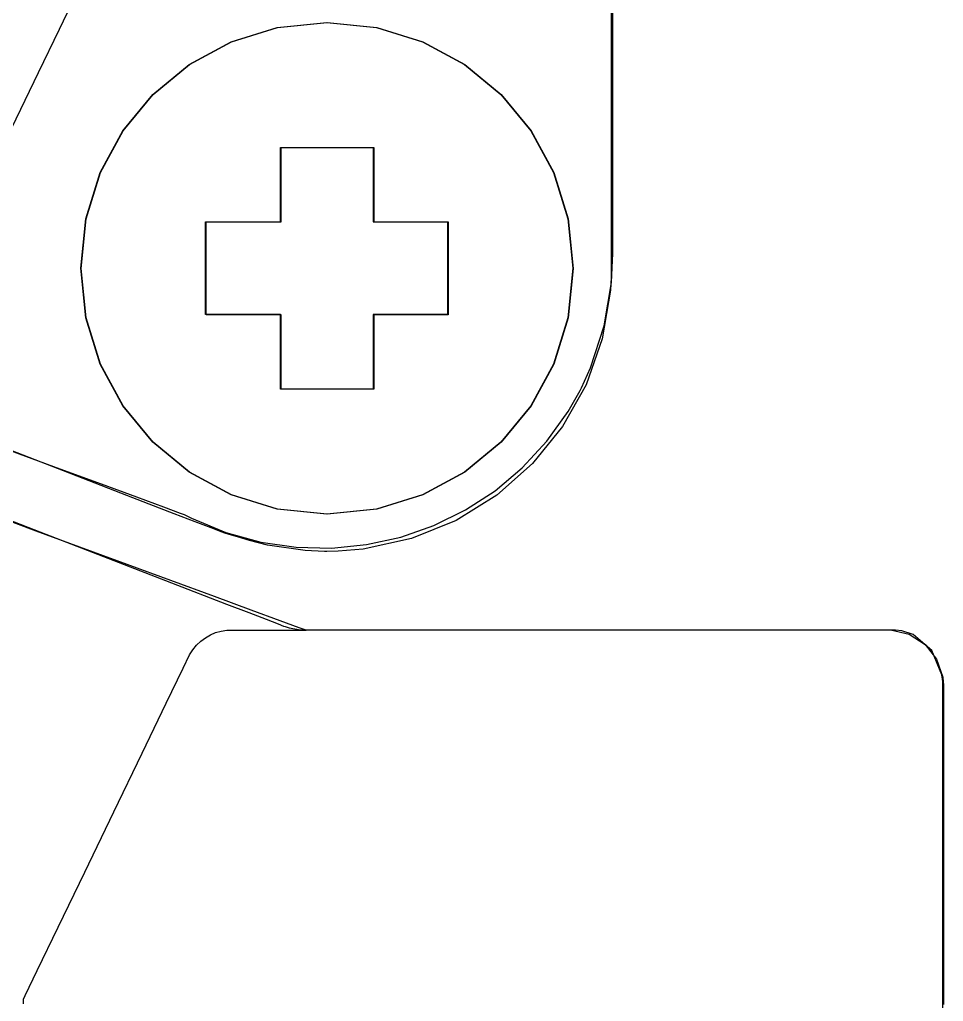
# Model space of a CAD drawing. Extents: x 1 to 47.7, y 0.2 to 35.
# Drawn here: x 35.425 to 35.922, y 13.365 to 13.894 of the extents above; entities that cross this region are included whole.
import ezdxf

# ---------------------------------------------------------------- set-up
doc = ezdxf.new("R2010")
doc.units = 0
doc.header["$MEASUREMENT"] = 0
for name, color, linetype in [('5_1___24__TARGET_LEDS___12', 7, 'CONTINUOUS'), ('6_1__EMPTY_IO_BOARD_POSITI', 7, 'CONTINUOUS'), ('6_2___8__INDEPENDENT_INPUT', 7, 'CONTINUOUS'), ('6_3___8__OPTOISO_INDEPENDE', 7, 'CONTINUOUS'), ('6_4___24__OPTOISO_INDEPEND', 7, 'CONTINUOUS'), ('6_5___8__INDEPENDENT_INPUT', 7, 'CONTINUOUS'), ('6_6___8__INDEPENDENT_INPUT', 7, 'CONTINUOUS'), ('6_7___8__OPTOISO_INDEPENDE', 7, 'CONTINUOUS'), ('6_8___8__OPTOISO_INDEPENDE', 7, 'CONTINUOUS')]:
    doc.layers.add(name, color=color, linetype=linetype)

msp = doc.modelspace()

# ---------------------------------------------------------------- linework, layer by layer
at = {"layer": '5_1___24__TARGET_LEDS___12'}
for points in [[(35.3976, 13.66996), (35.44655, 13.65196), (35.46872, 13.6438), (35.48773, 13.63681), (35.50236, 13.63143), (35.51139, 13.62811), (35.51343, 13.62736), (35.51377, 13.62723), (35.51739, 13.62538), (35.53582, 13.61768), (35.55467, 13.61246), (35.57373, 13.60966), (35.59281, 13.60923), (35.61168, 13.61109), (35.63013, 13.61517), (35.64796, 13.62143), (35.66495, 13.62978), (35.68089, 13.64016), (35.69558, 13.65252), (35.70879, 13.66678), (35.72032, 13.68288), (35.72539, 13.69159), (35.72675, 13.69418), (35.72742, 13.69551), (35.73234, 13.70633), (35.73968, 13.72889), (35.7436, 13.7523), (35.74423, 13.76419), (35.74425, 13.76802), (35.74425, 13.7763), (35.74425, 13.79079), (35.74425, 13.81021), (35.74425, 13.83324), (35.74425, 13.85861), (35.74425, 13.91116)], [(35.4526, 13.90216), (35.44609, 13.8887), (35.43477, 13.86526), (35.42038, 13.83546)], [(35.56533, 13.735), (35.52502, 13.735), (35.52502, 13.78494), (35.56533, 13.78494), (35.56533, 13.82509), (35.61527, 13.82509), (35.61527, 13.78494), (35.65523, 13.78494), (35.65523, 13.735), (35.61527, 13.735), (35.61527, 13.69486), (35.56533, 13.69486), (35.56533, 13.735)], [(35.92211, 13.3397), (35.92211, 13.36924), (35.92211, 13.39656), (35.92211, 13.42159), (35.92211, 13.44428), (35.92211, 13.46457), (35.92211, 13.48242), (35.92211, 13.49776), (35.92211, 13.51054), (35.92211, 13.52071), (35.92211, 13.5282), (35.92211, 13.53296), (35.9221, 13.53539), (35.92203, 13.53731), (35.92157, 13.54105), (35.91614, 13.55408), (35.90615, 13.56264), (35.89996, 13.56466), (35.89666, 13.56499), (35.89242, 13.565), (35.88684, 13.565), (35.87895, 13.565), (35.85712, 13.565), (35.82878, 13.565), (35.79571, 13.565), (35.7227, 13.565), (35.68637, 13.565), (35.65258, 13.565), (35.62314, 13.565), (35.59987, 13.565), (35.59112, 13.565), (35.58458, 13.565), (35.58049, 13.565), (35.57908, 13.565), (35.57813, 13.56535), (35.57539, 13.56636), (35.56514, 13.57013), (35.54953, 13.57587), (35.52979, 13.58313), (35.48278, 13.60042), (35.43381, 13.61842), (35.41164, 13.62658)], [(35.42688, 13.36374), (35.42688, 13.3653), (35.42688, 13.3662), (35.42777, 13.36817), (35.43426, 13.3816), (35.44555, 13.405), (35.45989, 13.43472), (35.47555, 13.46717), (35.49078, 13.49871), (35.50382, 13.52572), (35.51292, 13.54459), (35.51634, 13.55168), (35.51813, 13.5544), (35.52017, 13.55686), (35.52244, 13.55905), (35.52492, 13.56093), (35.52758, 13.56249), (35.53041, 13.56369), (35.53337, 13.56452), (35.53646, 13.56495), (35.53846, 13.565), (35.54143, 13.565), (35.54661, 13.565), (35.55319, 13.565), (35.56037, 13.565), (35.56735, 13.565), (35.57333, 13.565), (35.57751, 13.565), (35.57908, 13.565)], [(35.92211, 13.36632), (35.92211, 13.36585), (35.92211, 13.36459)]]:
    msp.add_lwpolyline(points, dxfattribs=at)
msp.add_lwpolyline([(35.5903, 13.89242), (35.617, 13.88973), (35.64187, 13.88201), (35.66437, 13.8698), (35.68398, 13.85362), (35.70015, 13.83402), (35.71237, 13.81152), (35.72008, 13.78666), (35.72278, 13.75996), (35.72008, 13.73327), (35.71237, 13.7084), (35.70015, 13.6859), (35.68398, 13.6663), (35.66437, 13.65012), (35.64187, 13.63791), (35.617, 13.63019), (35.5903, 13.6275), (35.5636, 13.63019), (35.53874, 13.63791), (35.51624, 13.65012), (35.49663, 13.6663), (35.48045, 13.6859), (35.46824, 13.7084), (35.46052, 13.73327), (35.45783, 13.75996), (35.46052, 13.78666), (35.46824, 13.81152), (35.48045, 13.83402), (35.49663, 13.85362), (35.51624, 13.8698), (35.53874, 13.88201), (35.5636, 13.88973)], close=True, dxfattribs=at)
at = {"layer": '6_1__EMPTY_IO_BOARD_POSITI'}
for points in [[(35.74347, 13.90877), (35.74347, 13.87244), (35.74347, 13.83612), (35.74347, 13.80333), (35.74347, 13.78936), (35.74347, 13.7776), (35.74347, 13.76849), (35.74347, 13.76247), (35.74347, 13.75998), (35.74346, 13.75847), (35.74339, 13.75504), (35.74302, 13.74823), (35.73863, 13.72189), (35.72989, 13.69726), (35.71723, 13.67476), (35.70107, 13.6548), (35.68183, 13.63781), (35.65994, 13.62418), (35.63582, 13.61434), (35.60988, 13.6087), (35.59636, 13.60759), (35.59029, 13.60748), (35.58898, 13.60748), (35.57857, 13.60794), (35.55834, 13.61089), (35.54856, 13.61333), (35.54445, 13.61458), (35.54406, 13.61469), (35.53903, 13.61616), (35.5353, 13.61724), (35.53339, 13.61798), (35.52793, 13.62009), (35.51937, 13.6234), (35.50813, 13.62775), (35.49466, 13.63296), (35.47938, 13.63886), (35.44517, 13.65209), (35.37425, 13.67951)], [(35.56568, 13.73498), (35.52537, 13.73498), (35.52537, 13.78492), (35.56568, 13.78492), (35.56568, 13.82507), (35.61562, 13.82507), (35.61562, 13.78492), (35.65558, 13.78492), (35.65558, 13.73498), (35.61562, 13.73498), (35.61562, 13.69483), (35.56568, 13.69483), (35.56568, 13.73498)], [(35.40144, 13.63126), (35.43565, 13.61803), (35.50657, 13.59061), (35.53631, 13.57911), (35.54823, 13.57451), (35.55761, 13.57088), (35.564, 13.56841), (35.56697, 13.56726), (35.56721, 13.56717), (35.56794, 13.56694), (35.57009, 13.56625), (35.57609, 13.56529), (35.57789, 13.56518), (35.57793, 13.56517), (35.57994, 13.56517), (35.587, 13.56517), (35.59856, 13.56517), (35.614, 13.56517), (35.6327, 13.56517), (35.65404, 13.56517), (35.67742, 13.56517), (35.77884, 13.56517), (35.82567, 13.56517), (35.84596, 13.56517), (35.86333, 13.56517), (35.87718, 13.56517), (35.88689, 13.56517), (35.89184, 13.56517), (35.89389, 13.56513), (35.904, 13.56281), (35.91249, 13.55736), (35.91872, 13.54944), (35.922, 13.53973), (35.92229, 13.53709), (35.92234, 13.53575), (35.92235, 13.53512), (35.92235, 13.53156), (35.92235, 13.52258), (35.92235, 13.50833), (35.92235, 13.48896), (35.92235, 13.46463), (35.92235, 13.4355), (35.92235, 13.4017), (35.92235, 13.36341)]]:
    msp.add_lwpolyline(points, dxfattribs=at)
msp.add_lwpolyline([(35.59048, 13.89241), (35.61718, 13.88972), (35.64204, 13.882), (35.66455, 13.86979), (35.68415, 13.85361), (35.70033, 13.83401), (35.71254, 13.81151), (35.72026, 13.78664), (35.72295, 13.75995), (35.72026, 13.73325), (35.71254, 13.70839), (35.70033, 13.68589), (35.68415, 13.66629), (35.66455, 13.65011), (35.64204, 13.6379), (35.61718, 13.63018), (35.59048, 13.62749), (35.56378, 13.63018), (35.53891, 13.6379), (35.51641, 13.65011), (35.4968, 13.66629), (35.48063, 13.68589), (35.46841, 13.70839), (35.4607, 13.73325), (35.458, 13.75995), (35.4607, 13.78664), (35.46841, 13.81151), (35.48063, 13.83401), (35.4968, 13.85361), (35.51641, 13.86979), (35.53891, 13.882), (35.56378, 13.88972)], close=True, dxfattribs=at)
at = {"layer": '6_2___8__INDEPENDENT_INPUT'}
for points in [[(35.3976, 13.66996), (35.44655, 13.65196), (35.46872, 13.6438), (35.48773, 13.63681), (35.50236, 13.63143), (35.51139, 13.62811), (35.51343, 13.62736), (35.51377, 13.62723), (35.51739, 13.62538), (35.53582, 13.61768), (35.55467, 13.61246), (35.57373, 13.60966), (35.59281, 13.60923), (35.61168, 13.61109), (35.63013, 13.61517), (35.64796, 13.62143), (35.66495, 13.62978), (35.68089, 13.64016), (35.69558, 13.65252), (35.70879, 13.66678), (35.72032, 13.68288), (35.72539, 13.69159), (35.72675, 13.69418), (35.72742, 13.69551), (35.73234, 13.70633), (35.73968, 13.72889), (35.7436, 13.7523), (35.74423, 13.76419), (35.74425, 13.76802), (35.74425, 13.7763), (35.74425, 13.79079), (35.74425, 13.81021), (35.74425, 13.83324), (35.74425, 13.85861), (35.74425, 13.91116)], [(35.4526, 13.90216), (35.44609, 13.8887), (35.43477, 13.86526), (35.42038, 13.83546)], [(35.56533, 13.735), (35.52502, 13.735), (35.52502, 13.78494), (35.56533, 13.78494), (35.56533, 13.82509), (35.61527, 13.82509), (35.61527, 13.78494), (35.65523, 13.78494), (35.65523, 13.735), (35.61527, 13.735), (35.61527, 13.69486), (35.56533, 13.69486), (35.56533, 13.735)], [(35.92211, 13.3397), (35.92211, 13.36924), (35.92211, 13.39656), (35.92211, 13.42159), (35.92211, 13.44428), (35.92211, 13.46457), (35.92211, 13.48242), (35.92211, 13.49776), (35.92211, 13.51054), (35.92211, 13.52071), (35.92211, 13.5282), (35.92211, 13.53296), (35.9221, 13.53539), (35.92203, 13.53731), (35.92157, 13.54105), (35.91614, 13.55408), (35.90615, 13.56264), (35.89996, 13.56466), (35.89666, 13.56499), (35.89242, 13.565), (35.88684, 13.565), (35.87895, 13.565), (35.85712, 13.565), (35.82878, 13.565), (35.79571, 13.565), (35.7227, 13.565), (35.68637, 13.565), (35.65258, 13.565), (35.62314, 13.565), (35.59987, 13.565), (35.59112, 13.565), (35.58458, 13.565), (35.58049, 13.565), (35.57908, 13.565), (35.57813, 13.56535), (35.57539, 13.56636), (35.56514, 13.57013), (35.54953, 13.57587), (35.52979, 13.58313), (35.48278, 13.60042), (35.43381, 13.61842), (35.41164, 13.62658)], [(35.42688, 13.36374), (35.42688, 13.3653), (35.42688, 13.3662), (35.42777, 13.36817), (35.43426, 13.3816), (35.44555, 13.405), (35.45989, 13.43472), (35.47555, 13.46717), (35.49078, 13.49871), (35.50382, 13.52572), (35.51292, 13.54459), (35.51634, 13.55168), (35.51813, 13.5544), (35.52017, 13.55686), (35.52244, 13.55905), (35.52492, 13.56093), (35.52758, 13.56249), (35.53041, 13.56369), (35.53337, 13.56452), (35.53646, 13.56495), (35.53846, 13.565), (35.54143, 13.565), (35.54661, 13.565), (35.55319, 13.565), (35.56037, 13.565), (35.56735, 13.565), (35.57333, 13.565), (35.57751, 13.565), (35.57908, 13.565)], [(35.92211, 13.36632), (35.92211, 13.36585), (35.92211, 13.36459)]]:
    msp.add_lwpolyline(points, dxfattribs=at)
msp.add_lwpolyline([(35.5903, 13.89242), (35.617, 13.88973), (35.64187, 13.88201), (35.66437, 13.8698), (35.68398, 13.85362), (35.70015, 13.83402), (35.71237, 13.81152), (35.72008, 13.78666), (35.72278, 13.75996), (35.72008, 13.73327), (35.71237, 13.7084), (35.70015, 13.6859), (35.68398, 13.6663), (35.66437, 13.65012), (35.64187, 13.63791), (35.617, 13.63019), (35.5903, 13.6275), (35.5636, 13.63019), (35.53874, 13.63791), (35.51624, 13.65012), (35.49663, 13.6663), (35.48045, 13.6859), (35.46824, 13.7084), (35.46052, 13.73327), (35.45783, 13.75996), (35.46052, 13.78666), (35.46824, 13.81152), (35.48045, 13.83402), (35.49663, 13.85362), (35.51624, 13.8698), (35.53874, 13.88201), (35.5636, 13.88973)], close=True, dxfattribs=at)
at = {"layer": '6_3___8__OPTOISO_INDEPENDE'}
for points in [[(35.3976, 13.66996), (35.44655, 13.65196), (35.46872, 13.6438), (35.48773, 13.63681), (35.50236, 13.63143), (35.51139, 13.62811), (35.51343, 13.62736), (35.51377, 13.62723), (35.51739, 13.62538), (35.53582, 13.61768), (35.55467, 13.61246), (35.57373, 13.60966), (35.59281, 13.60923), (35.61168, 13.61109), (35.63013, 13.61517), (35.64796, 13.62143), (35.66495, 13.62978), (35.68089, 13.64016), (35.69558, 13.65252), (35.70879, 13.66678), (35.72032, 13.68288), (35.72539, 13.69159), (35.72675, 13.69418), (35.72742, 13.69551), (35.73234, 13.70633), (35.73968, 13.72889), (35.7436, 13.7523), (35.74423, 13.76419), (35.74425, 13.76802), (35.74425, 13.7763), (35.74425, 13.79079), (35.74425, 13.81021), (35.74425, 13.83324), (35.74425, 13.85861), (35.74425, 13.91116)], [(35.4526, 13.90216), (35.44609, 13.8887), (35.43477, 13.86526), (35.42038, 13.83546)], [(35.56533, 13.735), (35.52502, 13.735), (35.52502, 13.78494), (35.56533, 13.78494), (35.56533, 13.82509), (35.61527, 13.82509), (35.61527, 13.78494), (35.65523, 13.78494), (35.65523, 13.735), (35.61527, 13.735), (35.61527, 13.69486), (35.56533, 13.69486), (35.56533, 13.735)], [(35.92211, 13.3397), (35.92211, 13.36924), (35.92211, 13.39656), (35.92211, 13.42159), (35.92211, 13.44428), (35.92211, 13.46457), (35.92211, 13.48242), (35.92211, 13.49776), (35.92211, 13.51054), (35.92211, 13.52071), (35.92211, 13.5282), (35.92211, 13.53296), (35.9221, 13.53539), (35.92203, 13.53731), (35.92157, 13.54105), (35.91614, 13.55408), (35.90615, 13.56264), (35.89996, 13.56466), (35.89666, 13.56499), (35.89242, 13.565), (35.88684, 13.565), (35.87895, 13.565), (35.85712, 13.565), (35.82878, 13.565), (35.79571, 13.565), (35.7227, 13.565), (35.68637, 13.565), (35.65258, 13.565), (35.62314, 13.565), (35.59987, 13.565), (35.59112, 13.565), (35.58458, 13.565), (35.58049, 13.565), (35.57908, 13.565), (35.57813, 13.56535), (35.57539, 13.56636), (35.56514, 13.57013), (35.54953, 13.57587), (35.52979, 13.58313), (35.48278, 13.60042), (35.43381, 13.61842), (35.41164, 13.62658)], [(35.42688, 13.36374), (35.42688, 13.3653), (35.42688, 13.3662), (35.42777, 13.36817), (35.43426, 13.3816), (35.44555, 13.405), (35.45989, 13.43472), (35.47555, 13.46717), (35.49078, 13.49871), (35.50382, 13.52572), (35.51292, 13.54459), (35.51634, 13.55168), (35.51813, 13.5544), (35.52017, 13.55686), (35.52244, 13.55905), (35.52492, 13.56093), (35.52758, 13.56249), (35.53041, 13.56369), (35.53337, 13.56452), (35.53646, 13.56495), (35.53846, 13.565), (35.54143, 13.565), (35.54661, 13.565), (35.55319, 13.565), (35.56037, 13.565), (35.56735, 13.565), (35.57333, 13.565), (35.57751, 13.565), (35.57908, 13.565)], [(35.92211, 13.36632), (35.92211, 13.36585), (35.92211, 13.36459)]]:
    msp.add_lwpolyline(points, dxfattribs=at)
msp.add_lwpolyline([(35.5903, 13.89242), (35.617, 13.88973), (35.64187, 13.88201), (35.66437, 13.8698), (35.68398, 13.85362), (35.70015, 13.83402), (35.71237, 13.81152), (35.72008, 13.78666), (35.72278, 13.75996), (35.72008, 13.73327), (35.71237, 13.7084), (35.70015, 13.6859), (35.68398, 13.6663), (35.66437, 13.65012), (35.64187, 13.63791), (35.617, 13.63019), (35.5903, 13.6275), (35.5636, 13.63019), (35.53874, 13.63791), (35.51624, 13.65012), (35.49663, 13.6663), (35.48045, 13.6859), (35.46824, 13.7084), (35.46052, 13.73327), (35.45783, 13.75996), (35.46052, 13.78666), (35.46824, 13.81152), (35.48045, 13.83402), (35.49663, 13.85362), (35.51624, 13.8698), (35.53874, 13.88201), (35.5636, 13.88973)], close=True, dxfattribs=at)
at = {"layer": '6_4___24__OPTOISO_INDEPEND'}
for points in [[(35.3976, 13.66996), (35.44655, 13.65196), (35.46872, 13.6438), (35.48773, 13.63681), (35.50236, 13.63143), (35.51139, 13.62811), (35.51343, 13.62736), (35.51377, 13.62723), (35.51739, 13.62538), (35.53582, 13.61768), (35.55467, 13.61246), (35.57373, 13.60966), (35.59281, 13.60923), (35.61168, 13.61109), (35.63013, 13.61517), (35.64796, 13.62143), (35.66495, 13.62978), (35.68089, 13.64016), (35.69558, 13.65252), (35.70879, 13.66678), (35.72032, 13.68288), (35.72539, 13.69159), (35.72675, 13.69418), (35.72742, 13.69551), (35.73234, 13.70633), (35.73968, 13.72889), (35.7436, 13.7523), (35.74423, 13.76419), (35.74425, 13.76802), (35.74425, 13.7763), (35.74425, 13.79079), (35.74425, 13.81021), (35.74425, 13.83324), (35.74425, 13.85861), (35.74425, 13.91116)], [(35.4526, 13.90216), (35.44609, 13.8887), (35.43477, 13.86526), (35.42038, 13.83546)], [(35.56533, 13.735), (35.52502, 13.735), (35.52502, 13.78494), (35.56533, 13.78494), (35.56533, 13.82509), (35.61527, 13.82509), (35.61527, 13.78494), (35.65523, 13.78494), (35.65523, 13.735), (35.61527, 13.735), (35.61527, 13.69486), (35.56533, 13.69486), (35.56533, 13.735)], [(35.92211, 13.3397), (35.92211, 13.36924), (35.92211, 13.39656), (35.92211, 13.42159), (35.92211, 13.44428), (35.92211, 13.46457), (35.92211, 13.48242), (35.92211, 13.49776), (35.92211, 13.51054), (35.92211, 13.52071), (35.92211, 13.5282), (35.92211, 13.53296), (35.9221, 13.53539), (35.92203, 13.53731), (35.92157, 13.54105), (35.91614, 13.55408), (35.90615, 13.56264), (35.89996, 13.56466), (35.89666, 13.56499), (35.89242, 13.565), (35.88684, 13.565), (35.87895, 13.565), (35.85712, 13.565), (35.82878, 13.565), (35.79571, 13.565), (35.7227, 13.565), (35.68637, 13.565), (35.65258, 13.565), (35.62314, 13.565), (35.59987, 13.565), (35.59112, 13.565), (35.58458, 13.565), (35.58049, 13.565), (35.57908, 13.565), (35.57813, 13.56535), (35.57539, 13.56636), (35.56514, 13.57013), (35.54953, 13.57587), (35.52979, 13.58313), (35.48278, 13.60042), (35.43381, 13.61842), (35.41164, 13.62658)], [(35.42688, 13.36374), (35.42688, 13.3653), (35.42688, 13.3662), (35.42777, 13.36817), (35.43426, 13.3816), (35.44555, 13.405), (35.45989, 13.43472), (35.47555, 13.46717), (35.49078, 13.49871), (35.50382, 13.52572), (35.51292, 13.54459), (35.51634, 13.55168), (35.51813, 13.5544), (35.52017, 13.55686), (35.52244, 13.55905), (35.52492, 13.56093), (35.52758, 13.56249), (35.53041, 13.56369), (35.53337, 13.56452), (35.53646, 13.56495), (35.53846, 13.565), (35.54143, 13.565), (35.54661, 13.565), (35.55319, 13.565), (35.56037, 13.565), (35.56735, 13.565), (35.57333, 13.565), (35.57751, 13.565), (35.57908, 13.565)], [(35.92211, 13.36632), (35.92211, 13.36585), (35.92211, 13.36459)]]:
    msp.add_lwpolyline(points, dxfattribs=at)
msp.add_lwpolyline([(35.5903, 13.89242), (35.617, 13.88973), (35.64187, 13.88201), (35.66437, 13.8698), (35.68398, 13.85362), (35.70015, 13.83402), (35.71237, 13.81152), (35.72008, 13.78666), (35.72278, 13.75996), (35.72008, 13.73327), (35.71237, 13.7084), (35.70015, 13.6859), (35.68398, 13.6663), (35.66437, 13.65012), (35.64187, 13.63791), (35.617, 13.63019), (35.5903, 13.6275), (35.5636, 13.63019), (35.53874, 13.63791), (35.51624, 13.65012), (35.49663, 13.6663), (35.48045, 13.6859), (35.46824, 13.7084), (35.46052, 13.73327), (35.45783, 13.75996), (35.46052, 13.78666), (35.46824, 13.81152), (35.48045, 13.83402), (35.49663, 13.85362), (35.51624, 13.8698), (35.53874, 13.88201), (35.5636, 13.88973)], close=True, dxfattribs=at)
at = {"layer": '6_5___8__INDEPENDENT_INPUT'}
for points in [[(35.3976, 13.66996), (35.44655, 13.65196), (35.46872, 13.6438), (35.48773, 13.63681), (35.50236, 13.63143), (35.51139, 13.62811), (35.51343, 13.62736), (35.51377, 13.62723), (35.51739, 13.62538), (35.53582, 13.61768), (35.55467, 13.61246), (35.57373, 13.60966), (35.59281, 13.60923), (35.61168, 13.61109), (35.63013, 13.61517), (35.64796, 13.62143), (35.66495, 13.62978), (35.68089, 13.64016), (35.69558, 13.65252), (35.70879, 13.66678), (35.72032, 13.68288), (35.72539, 13.69159), (35.72675, 13.69418), (35.72742, 13.69551), (35.73234, 13.70633), (35.73968, 13.72889), (35.7436, 13.7523), (35.74423, 13.76419), (35.74425, 13.76802), (35.74425, 13.7763), (35.74425, 13.79079), (35.74425, 13.81021), (35.74425, 13.83324), (35.74425, 13.85861), (35.74425, 13.91116)], [(35.4526, 13.90216), (35.44609, 13.8887), (35.43477, 13.86526), (35.42038, 13.83546)], [(35.56533, 13.735), (35.52502, 13.735), (35.52502, 13.78494), (35.56533, 13.78494), (35.56533, 13.82509), (35.61527, 13.82509), (35.61527, 13.78494), (35.65523, 13.78494), (35.65523, 13.735), (35.61527, 13.735), (35.61527, 13.69486), (35.56533, 13.69486), (35.56533, 13.735)], [(35.92211, 13.3397), (35.92211, 13.36924), (35.92211, 13.39656), (35.92211, 13.42159), (35.92211, 13.44428), (35.92211, 13.46457), (35.92211, 13.48242), (35.92211, 13.49776), (35.92211, 13.51054), (35.92211, 13.52071), (35.92211, 13.5282), (35.92211, 13.53296), (35.9221, 13.53539), (35.92203, 13.53731), (35.92157, 13.54105), (35.91614, 13.55408), (35.90615, 13.56264), (35.89996, 13.56466), (35.89666, 13.56499), (35.89242, 13.565), (35.88684, 13.565), (35.87895, 13.565), (35.85712, 13.565), (35.82878, 13.565), (35.79571, 13.565), (35.7227, 13.565), (35.68637, 13.565), (35.65258, 13.565), (35.62314, 13.565), (35.59987, 13.565), (35.59112, 13.565), (35.58458, 13.565), (35.58049, 13.565), (35.57908, 13.565), (35.57813, 13.56535), (35.57539, 13.56636), (35.56514, 13.57013), (35.54953, 13.57587), (35.52979, 13.58313), (35.48278, 13.60042), (35.43381, 13.61842), (35.41164, 13.62658)], [(35.42688, 13.36374), (35.42688, 13.3653), (35.42688, 13.3662), (35.42777, 13.36817), (35.43426, 13.3816), (35.44555, 13.405), (35.45989, 13.43472), (35.47555, 13.46717), (35.49078, 13.49871), (35.50382, 13.52572), (35.51292, 13.54459), (35.51634, 13.55168), (35.51813, 13.5544), (35.52017, 13.55686), (35.52244, 13.55905), (35.52492, 13.56093), (35.52758, 13.56249), (35.53041, 13.56369), (35.53337, 13.56452), (35.53646, 13.56495), (35.53846, 13.565), (35.54143, 13.565), (35.54661, 13.565), (35.55319, 13.565), (35.56037, 13.565), (35.56735, 13.565), (35.57333, 13.565), (35.57751, 13.565), (35.57908, 13.565)], [(35.92211, 13.36632), (35.92211, 13.36585), (35.92211, 13.36459)]]:
    msp.add_lwpolyline(points, dxfattribs=at)
msp.add_lwpolyline([(35.5903, 13.89242), (35.617, 13.88973), (35.64187, 13.88201), (35.66437, 13.8698), (35.68398, 13.85362), (35.70015, 13.83402), (35.71237, 13.81152), (35.72008, 13.78666), (35.72278, 13.75996), (35.72008, 13.73327), (35.71237, 13.7084), (35.70015, 13.6859), (35.68398, 13.6663), (35.66437, 13.65012), (35.64187, 13.63791), (35.617, 13.63019), (35.5903, 13.6275), (35.5636, 13.63019), (35.53874, 13.63791), (35.51624, 13.65012), (35.49663, 13.6663), (35.48045, 13.6859), (35.46824, 13.7084), (35.46052, 13.73327), (35.45783, 13.75996), (35.46052, 13.78666), (35.46824, 13.81152), (35.48045, 13.83402), (35.49663, 13.85362), (35.51624, 13.8698), (35.53874, 13.88201), (35.5636, 13.88973)], close=True, dxfattribs=at)
at = {"layer": '6_6___8__INDEPENDENT_INPUT'}
for points in [[(35.3976, 13.66996), (35.44655, 13.65196), (35.46872, 13.6438), (35.48773, 13.63681), (35.50236, 13.63143), (35.51139, 13.62811), (35.51343, 13.62736), (35.51377, 13.62723), (35.51739, 13.62538), (35.53582, 13.61768), (35.55467, 13.61246), (35.57373, 13.60966), (35.59281, 13.60923), (35.61168, 13.61109), (35.63013, 13.61517), (35.64796, 13.62143), (35.66495, 13.62978), (35.68089, 13.64016), (35.69558, 13.65252), (35.70879, 13.66678), (35.72032, 13.68288), (35.72539, 13.69159), (35.72675, 13.69418), (35.72742, 13.69551), (35.73234, 13.70633), (35.73968, 13.72889), (35.7436, 13.7523), (35.74423, 13.76419), (35.74425, 13.76802), (35.74425, 13.7763), (35.74425, 13.79079), (35.74425, 13.81021), (35.74425, 13.83324), (35.74425, 13.85861), (35.74425, 13.91116)], [(35.4526, 13.90216), (35.44609, 13.8887), (35.43477, 13.86526), (35.42038, 13.83546)], [(35.56533, 13.735), (35.52502, 13.735), (35.52502, 13.78494), (35.56533, 13.78494), (35.56533, 13.82509), (35.61527, 13.82509), (35.61527, 13.78494), (35.65523, 13.78494), (35.65523, 13.735), (35.61527, 13.735), (35.61527, 13.69486), (35.56533, 13.69486), (35.56533, 13.735)], [(35.92211, 13.3397), (35.92211, 13.36924), (35.92211, 13.39656), (35.92211, 13.42159), (35.92211, 13.44428), (35.92211, 13.46457), (35.92211, 13.48242), (35.92211, 13.49776), (35.92211, 13.51054), (35.92211, 13.52071), (35.92211, 13.5282), (35.92211, 13.53296), (35.9221, 13.53539), (35.92203, 13.53731), (35.92157, 13.54105), (35.91614, 13.55408), (35.90615, 13.56264), (35.89996, 13.56466), (35.89666, 13.56499), (35.89242, 13.565), (35.88684, 13.565), (35.87895, 13.565), (35.85712, 13.565), (35.82878, 13.565), (35.79571, 13.565), (35.7227, 13.565), (35.68637, 13.565), (35.65258, 13.565), (35.62314, 13.565), (35.59987, 13.565), (35.59112, 13.565), (35.58458, 13.565), (35.58049, 13.565), (35.57908, 13.565), (35.57813, 13.56535), (35.57539, 13.56636), (35.56514, 13.57013), (35.54953, 13.57587), (35.52979, 13.58313), (35.48278, 13.60042), (35.43381, 13.61842), (35.41164, 13.62658)], [(35.42688, 13.36374), (35.42688, 13.3653), (35.42688, 13.3662), (35.42777, 13.36817), (35.43426, 13.3816), (35.44555, 13.405), (35.45989, 13.43472), (35.47555, 13.46717), (35.49078, 13.49871), (35.50382, 13.52572), (35.51292, 13.54459), (35.51634, 13.55168), (35.51813, 13.5544), (35.52017, 13.55686), (35.52244, 13.55905), (35.52492, 13.56093), (35.52758, 13.56249), (35.53041, 13.56369), (35.53337, 13.56452), (35.53646, 13.56495), (35.53846, 13.565), (35.54143, 13.565), (35.54661, 13.565), (35.55319, 13.565), (35.56037, 13.565), (35.56735, 13.565), (35.57333, 13.565), (35.57751, 13.565), (35.57908, 13.565)], [(35.92211, 13.36632), (35.92211, 13.36585), (35.92211, 13.36459)]]:
    msp.add_lwpolyline(points, dxfattribs=at)
msp.add_lwpolyline([(35.5903, 13.89242), (35.617, 13.88973), (35.64187, 13.88201), (35.66437, 13.8698), (35.68398, 13.85362), (35.70015, 13.83402), (35.71237, 13.81152), (35.72008, 13.78666), (35.72278, 13.75996), (35.72008, 13.73327), (35.71237, 13.7084), (35.70015, 13.6859), (35.68398, 13.6663), (35.66437, 13.65012), (35.64187, 13.63791), (35.617, 13.63019), (35.5903, 13.6275), (35.5636, 13.63019), (35.53874, 13.63791), (35.51624, 13.65012), (35.49663, 13.6663), (35.48045, 13.6859), (35.46824, 13.7084), (35.46052, 13.73327), (35.45783, 13.75996), (35.46052, 13.78666), (35.46824, 13.81152), (35.48045, 13.83402), (35.49663, 13.85362), (35.51624, 13.8698), (35.53874, 13.88201), (35.5636, 13.88973)], close=True, dxfattribs=at)
at = {"layer": '6_7___8__OPTOISO_INDEPENDE'}
for points in [[(35.3976, 13.66996), (35.44655, 13.65196), (35.46872, 13.6438), (35.48773, 13.63681), (35.50236, 13.63143), (35.51139, 13.62811), (35.51343, 13.62736), (35.51377, 13.62723), (35.51739, 13.62538), (35.53582, 13.61768), (35.55467, 13.61246), (35.57373, 13.60966), (35.59281, 13.60923), (35.61168, 13.61109), (35.63013, 13.61517), (35.64796, 13.62143), (35.66495, 13.62978), (35.68089, 13.64016), (35.69558, 13.65252), (35.70879, 13.66678), (35.72032, 13.68288), (35.72539, 13.69159), (35.72675, 13.69418), (35.72742, 13.69551), (35.73234, 13.70633), (35.73968, 13.72889), (35.7436, 13.7523), (35.74423, 13.76419), (35.74425, 13.76802), (35.74425, 13.7763), (35.74425, 13.79079), (35.74425, 13.81021), (35.74425, 13.83324), (35.74425, 13.85861), (35.74425, 13.91116)], [(35.4526, 13.90216), (35.44609, 13.8887), (35.43477, 13.86526), (35.42038, 13.83546)], [(35.56533, 13.735), (35.52502, 13.735), (35.52502, 13.78494), (35.56533, 13.78494), (35.56533, 13.82509), (35.61527, 13.82509), (35.61527, 13.78494), (35.65523, 13.78494), (35.65523, 13.735), (35.61527, 13.735), (35.61527, 13.69486), (35.56533, 13.69486), (35.56533, 13.735)], [(35.92211, 13.3397), (35.92211, 13.36924), (35.92211, 13.39656), (35.92211, 13.42159), (35.92211, 13.44428), (35.92211, 13.46457), (35.92211, 13.48242), (35.92211, 13.49776), (35.92211, 13.51054), (35.92211, 13.52071), (35.92211, 13.5282), (35.92211, 13.53296), (35.9221, 13.53539), (35.92203, 13.53731), (35.92157, 13.54105), (35.91614, 13.55408), (35.90615, 13.56264), (35.89996, 13.56466), (35.89666, 13.56499), (35.89242, 13.565), (35.88684, 13.565), (35.87895, 13.565), (35.85712, 13.565), (35.82878, 13.565), (35.79571, 13.565), (35.7227, 13.565), (35.68637, 13.565), (35.65258, 13.565), (35.62314, 13.565), (35.59987, 13.565), (35.59112, 13.565), (35.58458, 13.565), (35.58049, 13.565), (35.57908, 13.565), (35.57813, 13.56535), (35.57539, 13.56636), (35.56514, 13.57013), (35.54953, 13.57587), (35.52979, 13.58313), (35.48278, 13.60042), (35.43381, 13.61842), (35.41164, 13.62658)], [(35.42688, 13.36374), (35.42688, 13.3653), (35.42688, 13.3662), (35.42777, 13.36817), (35.43426, 13.3816), (35.44555, 13.405), (35.45989, 13.43472), (35.47555, 13.46717), (35.49078, 13.49871), (35.50382, 13.52572), (35.51292, 13.54459), (35.51634, 13.55168), (35.51813, 13.5544), (35.52017, 13.55686), (35.52244, 13.55905), (35.52492, 13.56093), (35.52758, 13.56249), (35.53041, 13.56369), (35.53337, 13.56452), (35.53646, 13.56495), (35.53846, 13.565), (35.54143, 13.565), (35.54661, 13.565), (35.55319, 13.565), (35.56037, 13.565), (35.56735, 13.565), (35.57333, 13.565), (35.57751, 13.565), (35.57908, 13.565)], [(35.92211, 13.36632), (35.92211, 13.36585), (35.92211, 13.36459)]]:
    msp.add_lwpolyline(points, dxfattribs=at)
msp.add_lwpolyline([(35.5903, 13.89242), (35.617, 13.88973), (35.64187, 13.88201), (35.66437, 13.8698), (35.68398, 13.85362), (35.70015, 13.83402), (35.71237, 13.81152), (35.72008, 13.78666), (35.72278, 13.75996), (35.72008, 13.73327), (35.71237, 13.7084), (35.70015, 13.6859), (35.68398, 13.6663), (35.66437, 13.65012), (35.64187, 13.63791), (35.617, 13.63019), (35.5903, 13.6275), (35.5636, 13.63019), (35.53874, 13.63791), (35.51624, 13.65012), (35.49663, 13.6663), (35.48045, 13.6859), (35.46824, 13.7084), (35.46052, 13.73327), (35.45783, 13.75996), (35.46052, 13.78666), (35.46824, 13.81152), (35.48045, 13.83402), (35.49663, 13.85362), (35.51624, 13.8698), (35.53874, 13.88201), (35.5636, 13.88973)], close=True, dxfattribs=at)
at = {"layer": '6_8___8__OPTOISO_INDEPENDE'}
for points in [[(35.3976, 13.66996), (35.44655, 13.65196), (35.46872, 13.6438), (35.48773, 13.63681), (35.50236, 13.63143), (35.51139, 13.62811), (35.51343, 13.62736), (35.51377, 13.62723), (35.51739, 13.62538), (35.53582, 13.61768), (35.55467, 13.61246), (35.57373, 13.60966), (35.59281, 13.60923), (35.61168, 13.61109), (35.63013, 13.61517), (35.64796, 13.62143), (35.66495, 13.62978), (35.68089, 13.64016), (35.69558, 13.65252), (35.70879, 13.66678), (35.72032, 13.68288), (35.72539, 13.69159), (35.72675, 13.69418), (35.72742, 13.69551), (35.73234, 13.70633), (35.73968, 13.72889), (35.7436, 13.7523), (35.74423, 13.76419), (35.74425, 13.76802), (35.74425, 13.7763), (35.74425, 13.79079), (35.74425, 13.81021), (35.74425, 13.83324), (35.74425, 13.85861), (35.74425, 13.91116)], [(35.4526, 13.90216), (35.44609, 13.8887), (35.43477, 13.86526), (35.42038, 13.83546)], [(35.56533, 13.735), (35.52502, 13.735), (35.52502, 13.78494), (35.56533, 13.78494), (35.56533, 13.82509), (35.61527, 13.82509), (35.61527, 13.78494), (35.65523, 13.78494), (35.65523, 13.735), (35.61527, 13.735), (35.61527, 13.69486), (35.56533, 13.69486), (35.56533, 13.735)], [(35.92211, 13.3397), (35.92211, 13.36924), (35.92211, 13.39656), (35.92211, 13.42159), (35.92211, 13.44428), (35.92211, 13.46457), (35.92211, 13.48242), (35.92211, 13.49776), (35.92211, 13.51054), (35.92211, 13.52071), (35.92211, 13.5282), (35.92211, 13.53296), (35.9221, 13.53539), (35.92203, 13.53731), (35.92157, 13.54105), (35.91614, 13.55408), (35.90615, 13.56264), (35.89996, 13.56466), (35.89666, 13.56499), (35.89242, 13.565), (35.88684, 13.565), (35.87895, 13.565), (35.85712, 13.565), (35.82878, 13.565), (35.79571, 13.565), (35.7227, 13.565), (35.68637, 13.565), (35.65258, 13.565), (35.62314, 13.565), (35.59987, 13.565), (35.59112, 13.565), (35.58458, 13.565), (35.58049, 13.565), (35.57908, 13.565), (35.57813, 13.56535), (35.57539, 13.56636), (35.56514, 13.57013), (35.54953, 13.57587), (35.52979, 13.58313), (35.48278, 13.60042), (35.43381, 13.61842), (35.41164, 13.62658)], [(35.42688, 13.36374), (35.42688, 13.3653), (35.42688, 13.3662), (35.42777, 13.36817), (35.43426, 13.3816), (35.44555, 13.405), (35.45989, 13.43472), (35.47555, 13.46717), (35.49078, 13.49871), (35.50382, 13.52572), (35.51292, 13.54459), (35.51634, 13.55168), (35.51813, 13.5544), (35.52017, 13.55686), (35.52244, 13.55905), (35.52492, 13.56093), (35.52758, 13.56249), (35.53041, 13.56369), (35.53337, 13.56452), (35.53646, 13.56495), (35.53846, 13.565), (35.54143, 13.565), (35.54661, 13.565), (35.55319, 13.565), (35.56037, 13.565), (35.56735, 13.565), (35.57333, 13.565), (35.57751, 13.565), (35.57908, 13.565)], [(35.92211, 13.36632), (35.92211, 13.36585), (35.92211, 13.36459)]]:
    msp.add_lwpolyline(points, dxfattribs=at)
msp.add_lwpolyline([(35.5903, 13.89242), (35.617, 13.88973), (35.64187, 13.88201), (35.66437, 13.8698), (35.68398, 13.85362), (35.70015, 13.83402), (35.71237, 13.81152), (35.72008, 13.78666), (35.72278, 13.75996), (35.72008, 13.73327), (35.71237, 13.7084), (35.70015, 13.6859), (35.68398, 13.6663), (35.66437, 13.65012), (35.64187, 13.63791), (35.617, 13.63019), (35.5903, 13.6275), (35.5636, 13.63019), (35.53874, 13.63791), (35.51624, 13.65012), (35.49663, 13.6663), (35.48045, 13.6859), (35.46824, 13.7084), (35.46052, 13.73327), (35.45783, 13.75996), (35.46052, 13.78666), (35.46824, 13.81152), (35.48045, 13.83402), (35.49663, 13.85362), (35.51624, 13.8698), (35.53874, 13.88201), (35.5636, 13.88973)], close=True, dxfattribs=at)

doc.saveas('drawing.dxf')
